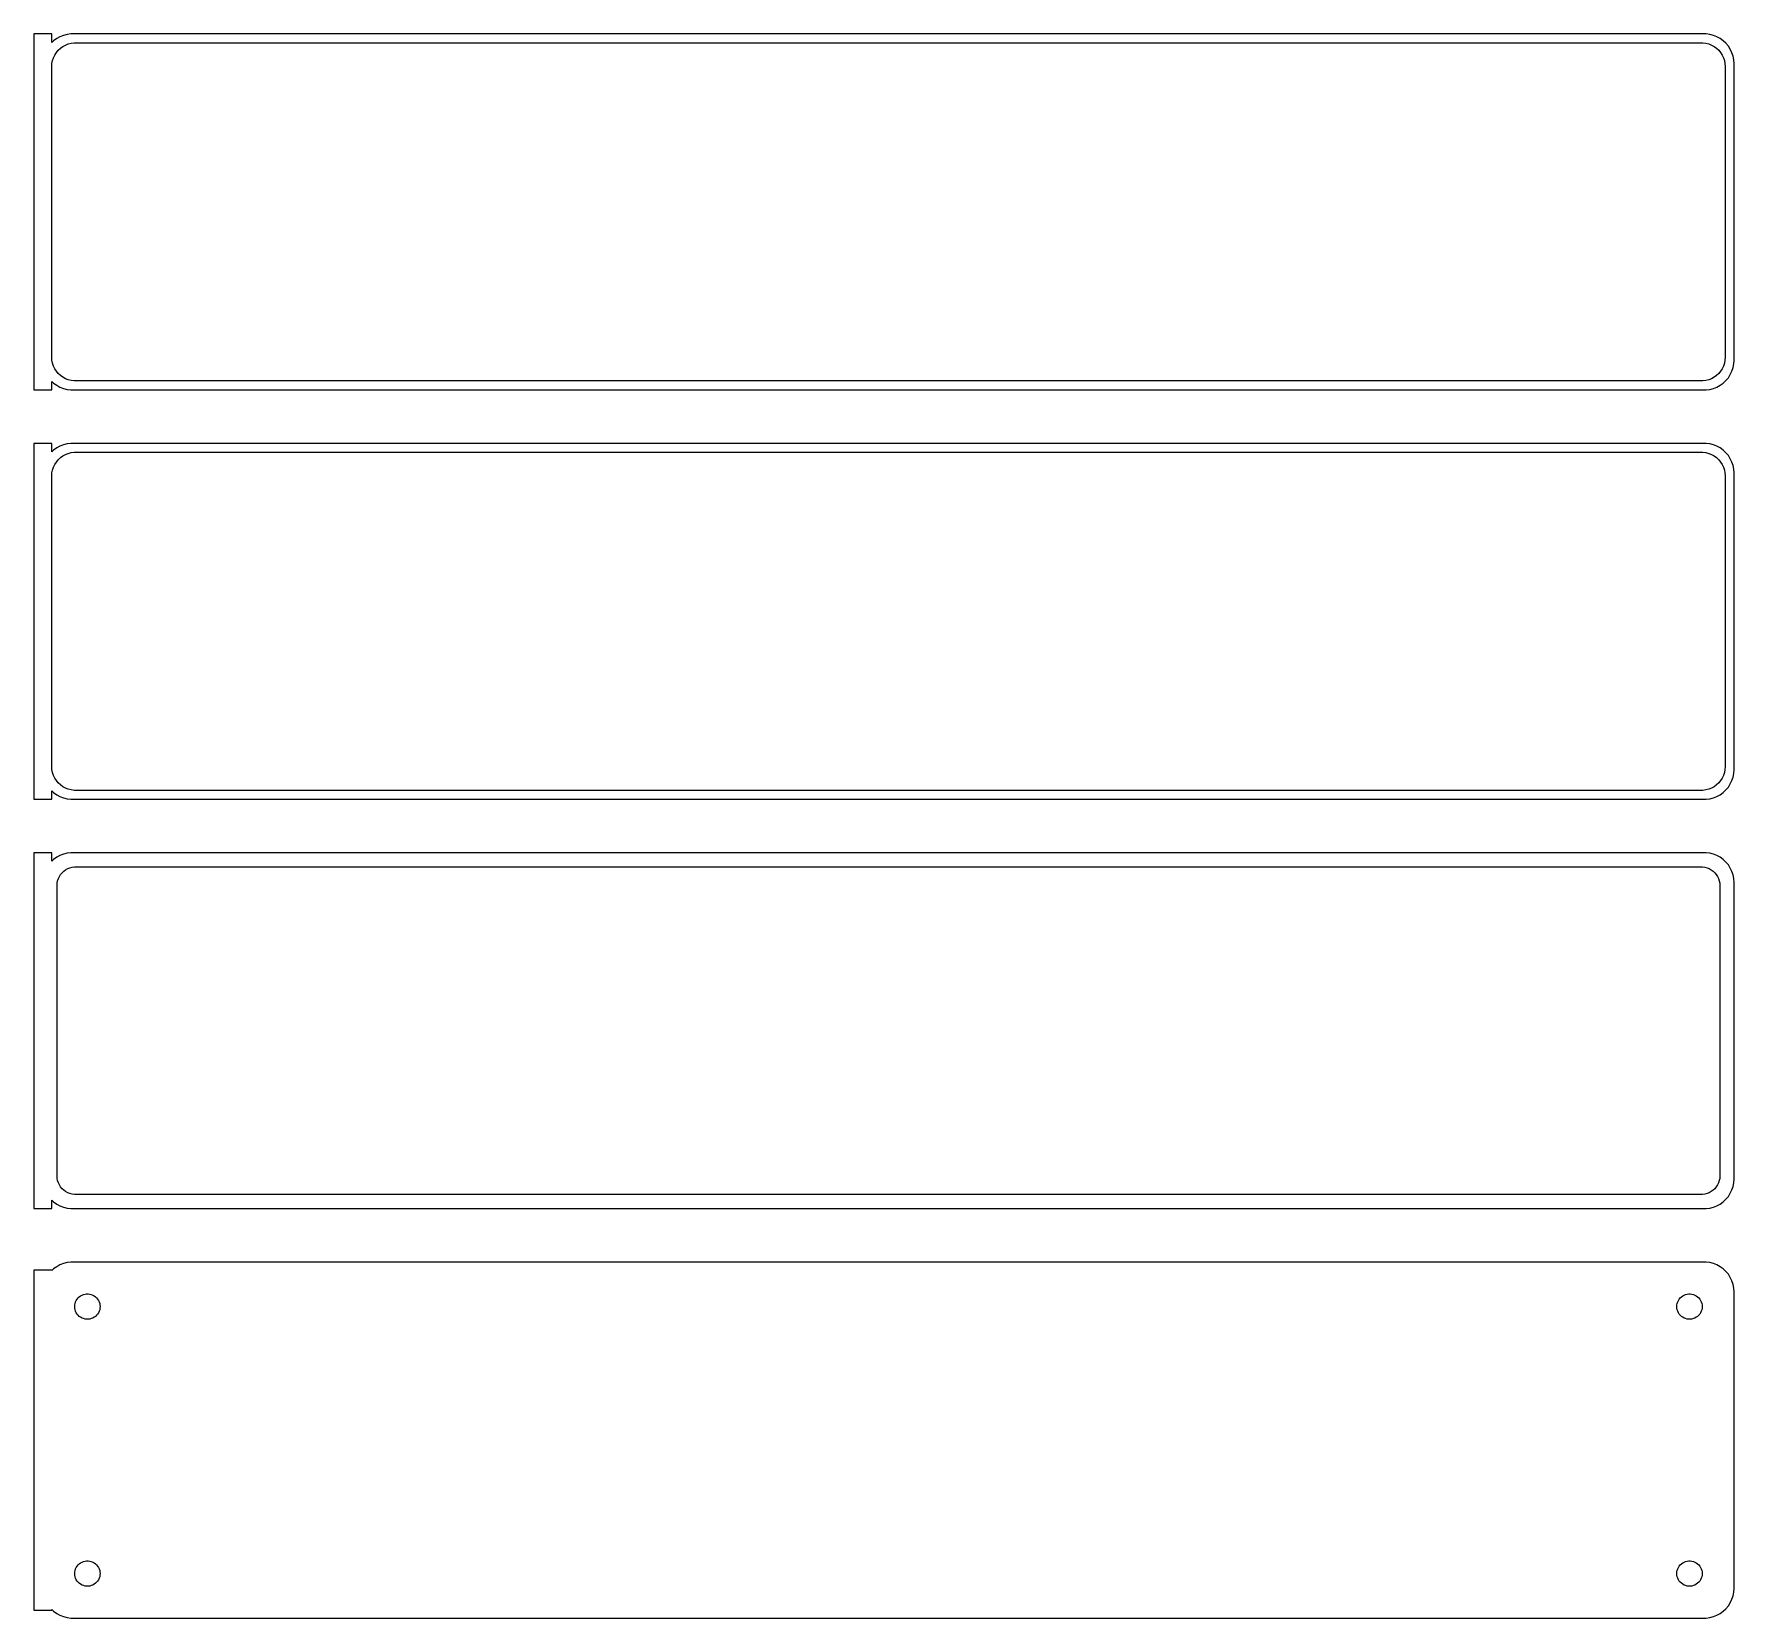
# Model space of a CAD drawing. Header units: metres. Extents: x -144 to 142, y 246 to 513.
import ezdxf

# ---------------------------------------------------------------- set-up
doc = ezdxf.new("R2010")
doc.units = ezdxf.units.M

msp = doc.modelspace()

# ---------------------------------------------------------------- linework, layer by layer
for p, q in [((-141, 512.99), (-144, 512.99)), ((-144, 512.99), (-144, 453.01)), ((-141, 511.559), (-141, 512.99)), ((-138.437, 512.911), (-139.045, 512.755)), ((-137.814, 512.99), (-138.437, 512.911)), ((137.814, 512.99), (-137.814, 512.99)), ((138.437, 512.911), (137.814, 512.99)), ((139.045, 512.755), (138.437, 512.911)), ((-140.687, 511.853), (-141, 511.559)), ((-140.179, 512.222), (-140.687, 511.853)), ((-140.236, 509.851), (-139.916, 510.238)), ((-139.629, 512.524), (-140.179, 512.222)), ((-139.916, 510.238), (-139.55, 510.582)), ((-139.045, 512.755), (-139.629, 512.524)), ((-139.55, 510.582), (-139.143, 510.877)), ((-139.143, 510.877), (-138.703, 511.119)), ((-138.703, 511.119), (-138.236, 511.304)), ((-138.236, 511.304), (-137.75, 511.429)), ((-137.75, 511.429), (-137.251, 511.492)), ((-137.251, 511.492), (137.251, 511.492)), ((137.251, 511.492), (137.75, 511.429)), ((137.75, 511.429), (138.236, 511.304)), ((138.236, 511.304), (138.703, 511.119)), ((138.703, 511.119), (139.143, 510.877)), ((139.629, 512.524), (139.045, 512.755)), ((139.143, 510.877), (139.55, 510.582)), ((139.55, 510.582), (139.916, 510.238)), ((140.179, 512.222), (139.629, 512.524)), ((139.916, 510.238), (140.236, 509.851)), ((140.687, 511.853), (140.179, 512.222)), ((141.145, 511.423), (140.687, 511.853)), ((141.545, 510.939), (141.145, 511.423)), ((141.882, 510.409), (141.545, 510.939)), ((142.149, 509.841), (141.882, 510.409)), ((-141, 507.5), (-140.968, 508.001)), ((-141, 458.5), (-141, 507.5)), ((-140.968, 508.001), (-140.874, 508.495)), ((-140.874, 508.495), (-140.719, 508.972)), ((-140.719, 508.972), (-140.505, 509.427)), ((-140.505, 509.427), (-140.236, 509.851)), ((140.236, 509.851), (140.505, 509.427)), ((140.505, 509.427), (140.719, 508.972)), ((140.719, 508.972), (140.874, 508.495)), ((140.874, 508.495), (140.968, 508.001)), ((140.968, 508.001), (141, 507.5)), ((141, 507.5), (141, 458.5)), ((142.343, 509.243), (142.149, 509.841)), ((142.461, 508.627), (142.343, 509.243)), ((142.5, 508), (142.461, 508.627)), ((142.5, 458), (142.5, 508)), ((-140.968, 457.999), (-141, 458.5)), ((141, 458.5), (140.968, 457.999)), ((-140.874, 457.505), (-140.968, 457.999)), ((-140.719, 457.028), (-140.874, 457.505)), ((-140.505, 456.573), (-140.719, 457.028)), ((-140.236, 456.149), (-140.505, 456.573)), ((-139.916, 455.762), (-140.236, 456.149)), ((-139.55, 455.418), (-139.916, 455.762)), ((139.916, 455.762), (139.55, 455.418)), ((140.236, 456.149), (139.916, 455.762)), ((140.505, 456.573), (140.236, 456.149)), ((140.719, 457.028), (140.505, 456.573)), ((140.874, 457.505), (140.719, 457.028)), ((140.968, 457.999), (140.874, 457.505)), ((141.545, 455.061), (141.882, 455.591)), ((141.882, 455.591), (142.149, 456.159)), ((142.149, 456.159), (142.343, 456.757)), ((142.343, 456.757), (142.461, 457.373)), ((142.461, 457.373), (142.5, 458)), ((-144, 453.01), (-141, 453.01)), ((-141, 454.441), (-140.687, 454.147)), ((-141, 453.01), (-141, 454.441)), ((-140.687, 454.147), (-140.179, 453.778)), ((-140.179, 453.778), (-139.629, 453.476)), ((-139.629, 453.476), (-139.045, 453.245)), ((-139.143, 455.123), (-139.55, 455.418)), ((-138.703, 454.881), (-139.143, 455.123)), ((-139.045, 453.245), (-138.437, 453.089)), ((-138.236, 454.696), (-138.703, 454.881)), ((-138.437, 453.089), (-137.814, 453.01)), ((-137.75, 454.571), (-138.236, 454.696)), ((-137.814, 453.01), (137.814, 453.01)), ((-137.251, 454.508), (-137.75, 454.571)), ((137.251, 454.508), (-137.251, 454.508)), ((137.75, 454.571), (137.251, 454.508)), ((138.236, 454.696), (137.75, 454.571)), ((137.814, 453.01), (138.437, 453.089)), ((138.703, 454.881), (138.236, 454.696)), ((138.437, 453.089), (139.045, 453.245)), ((139.143, 455.123), (138.703, 454.881)), ((139.045, 453.245), (139.629, 453.476)), ((139.55, 455.418), (139.143, 455.123)), ((139.629, 453.476), (140.179, 453.778)), ((140.179, 453.778), (140.687, 454.147)), ((140.687, 454.147), (141.145, 454.577)), ((141.145, 454.577), (141.545, 455.061)), ((-141, 443.99), (-144, 443.99)), ((-144, 443.99), (-144, 384.01)), ((-141, 442.559), (-141, 443.99)), ((-140.687, 442.853), (-141, 442.559)), ((-140.179, 443.222), (-140.687, 442.853)), ((-140.236, 440.851), (-139.916, 441.238)), ((-139.629, 443.524), (-140.179, 443.222)), ((-139.916, 441.238), (-139.55, 441.582)), ((-139.045, 443.755), (-139.629, 443.524)), ((-139.55, 441.582), (-139.143, 441.877)), ((-139.143, 441.877), (-138.703, 442.119)), ((-138.437, 443.911), (-139.045, 443.755)), ((-138.703, 442.119), (-138.236, 442.304)), ((-137.814, 443.99), (-138.437, 443.911)), ((-138.236, 442.304), (-137.75, 442.429)), ((137.814, 443.99), (-137.814, 443.99)), ((-137.75, 442.429), (-137.251, 442.492)), ((-137.251, 442.492), (137.251, 442.492)), ((137.251, 442.492), (137.75, 442.429)), ((137.75, 442.429), (138.236, 442.304)), ((138.437, 443.911), (137.814, 443.99)), ((138.236, 442.304), (138.703, 442.119)), ((139.045, 443.755), (138.437, 443.911)), ((138.703, 442.119), (139.143, 441.877)), ((139.629, 443.524), (139.045, 443.755)), ((139.143, 441.877), (139.55, 441.582)), ((139.55, 441.582), (139.916, 441.238)), ((140.179, 443.222), (139.629, 443.524)), ((139.916, 441.238), (140.236, 440.851)), ((140.687, 442.853), (140.179, 443.222)), ((141.145, 442.423), (140.687, 442.853)), ((141.545, 441.939), (141.145, 442.423)), ((141.882, 441.409), (141.545, 441.939)), ((142.149, 440.841), (141.882, 441.409)), ((-141, 438.5), (-140.968, 439.001)), ((-141, 389.5), (-141, 438.5)), ((-140.968, 439.001), (-140.874, 439.495)), ((-140.874, 439.495), (-140.719, 439.972)), ((-140.719, 439.972), (-140.505, 440.427)), ((-140.505, 440.427), (-140.236, 440.851)), ((140.236, 440.851), (140.505, 440.427)), ((140.505, 440.427), (140.719, 439.972)), ((140.719, 439.972), (140.874, 439.495)), ((140.874, 439.495), (140.968, 439.001)), ((140.968, 439.001), (141, 438.5)), ((141, 438.5), (141, 389.5)), ((142.343, 440.243), (142.149, 440.841)), ((142.461, 439.627), (142.343, 440.243)), ((142.5, 439), (142.461, 439.627)), ((142.5, 389), (142.5, 439)), ((-140.968, 388.999), (-141, 389.5)), ((-140.874, 388.505), (-140.968, 388.999)), ((-140.719, 388.028), (-140.874, 388.505)), ((-140.505, 387.573), (-140.719, 388.028)), ((-140.236, 387.149), (-140.505, 387.573)), ((-139.916, 386.762), (-140.236, 387.149)), ((140.236, 387.149), (139.916, 386.762)), ((140.505, 387.573), (140.236, 387.149)), ((140.719, 388.028), (140.505, 387.573)), ((140.874, 388.505), (140.719, 388.028)), ((140.968, 388.999), (140.874, 388.505)), ((141, 389.5), (140.968, 388.999)), ((141.882, 386.591), (142.149, 387.159)), ((142.149, 387.159), (142.343, 387.757)), ((142.343, 387.757), (142.461, 388.373)), ((142.461, 388.373), (142.5, 389)), ((-144, 384.01), (-141, 384.01)), ((-141, 385.441), (-140.687, 385.147)), ((-141, 384.01), (-141, 385.441)), ((-140.687, 385.147), (-140.179, 384.778)), ((-140.179, 384.778), (-139.629, 384.476)), ((-139.55, 386.418), (-139.916, 386.762)), ((-139.629, 384.476), (-139.045, 384.245)), ((-139.143, 386.123), (-139.55, 386.418)), ((-138.703, 385.881), (-139.143, 386.123)), ((-139.045, 384.245), (-138.437, 384.089)), ((-138.236, 385.696), (-138.703, 385.881)), ((-138.437, 384.089), (-137.814, 384.01)), ((-137.75, 385.571), (-138.236, 385.696)), ((-137.814, 384.01), (137.814, 384.01)), ((-137.251, 385.508), (-137.75, 385.571)), ((137.251, 385.508), (-137.251, 385.508)), ((137.75, 385.571), (137.251, 385.508)), ((138.236, 385.696), (137.75, 385.571)), ((137.814, 384.01), (138.437, 384.089)), ((138.703, 385.881), (138.236, 385.696)), ((138.437, 384.089), (139.045, 384.245)), ((139.143, 386.123), (138.703, 385.881)), ((139.045, 384.245), (139.629, 384.476)), ((139.55, 386.418), (139.143, 386.123)), ((139.916, 386.762), (139.55, 386.418)), ((139.629, 384.476), (140.179, 384.778)), ((140.179, 384.778), (140.687, 385.147)), ((140.687, 385.147), (141.145, 385.577)), ((141.145, 385.577), (141.545, 386.061)), ((141.545, 386.061), (141.882, 386.591)), ((-141, 374.979), (-144, 374.979)), ((-144, 374.979), (-144, 315.021)), ((-141, 373.559), (-141, 374.979)), ((-140.687, 373.853), (-141, 373.559)), ((-140.179, 374.222), (-140.687, 373.853)), ((-139.629, 374.524), (-140.179, 374.222)), ((-139.045, 374.755), (-139.629, 374.524)), ((-138.437, 374.911), (-139.045, 374.755)), ((-137.814, 374.99), (-138.437, 374.911)), ((-138.325, 372.317), (-137.962, 372.461)), ((-137.962, 372.461), (-137.583, 372.558)), ((137.814, 374.99), (-137.814, 374.99)), ((-137.583, 372.558), (-137.195, 372.607)), ((-137.195, 372.607), (137.195, 372.607)), ((137.195, 372.607), (137.583, 372.558)), ((137.583, 372.558), (137.962, 372.461)), ((138.437, 374.911), (137.814, 374.99)), ((137.962, 372.461), (138.325, 372.317)), ((139.045, 374.755), (138.437, 374.911)), ((139.629, 374.524), (139.045, 374.755)), ((140.179, 374.222), (139.629, 374.524)), ((140.687, 373.853), (140.179, 374.222)), ((141.145, 373.423), (140.687, 373.853)), ((141.545, 372.939), (141.145, 373.423)), ((141.882, 372.409), (141.545, 372.939)), ((-140.113, 369.5), (-140.088, 369.89)), ((-140.088, 369.89), (-140.015, 370.274)), ((-140.015, 370.274), (-139.894, 370.646)), ((-139.894, 370.646), (-139.728, 371)), ((-139.728, 371), (-139.518, 371.33)), ((-139.518, 371.33), (-139.269, 371.631)), ((-139.269, 371.631), (-138.984, 371.899)), ((-138.984, 371.899), (-138.668, 372.128)), ((-138.668, 372.128), (-138.325, 372.317)), ((138.325, 372.317), (138.668, 372.128)), ((138.668, 372.128), (138.984, 371.899)), ((138.984, 371.899), (139.269, 371.631)), ((139.269, 371.631), (139.518, 371.33)), ((139.518, 371.33), (139.728, 371)), ((139.728, 371), (139.894, 370.646)), ((139.894, 370.646), (140.015, 370.274)), ((140.015, 370.274), (140.088, 369.89)), ((140.088, 369.89), (140.113, 369.5)), ((142.149, 371.841), (141.882, 372.409)), ((142.343, 371.243), (142.149, 371.841)), ((142.461, 370.627), (142.343, 371.243)), ((142.5, 370), (142.461, 370.627)), ((142.5, 320), (142.5, 370)), ((-140.113, 320.5), (-140.113, 369.5)), ((140.113, 369.5), (140.113, 320.5)), ((-140.088, 320.11), (-140.113, 320.5)), ((-140.015, 319.726), (-140.088, 320.11)), ((-139.894, 319.354), (-140.015, 319.726)), ((-139.728, 319), (-139.894, 319.354)), ((-139.518, 318.67), (-139.728, 319)), ((-139.269, 318.369), (-139.518, 318.67)), ((-138.984, 318.101), (-139.269, 318.369)), ((-138.668, 317.872), (-138.984, 318.101)), ((138.984, 318.101), (138.668, 317.872)), ((139.269, 318.369), (138.984, 318.101)), ((139.518, 318.67), (139.269, 318.369)), ((139.728, 319), (139.518, 318.67)), ((139.894, 319.354), (139.728, 319)), ((140.015, 319.726), (139.894, 319.354)), ((140.088, 320.11), (140.015, 319.726)), ((140.113, 320.5), (140.088, 320.11)), ((141.882, 317.591), (142.149, 318.159)), ((142.149, 318.159), (142.343, 318.757)), ((142.343, 318.757), (142.461, 319.373)), ((142.461, 319.373), (142.5, 320)), ((-141, 315.021), (-141, 316.441)), ((-141, 316.441), (-140.687, 316.147)), ((-140.687, 316.147), (-140.179, 315.778)), ((-140.179, 315.778), (-139.629, 315.476)), ((-139.629, 315.476), (-139.045, 315.245)), ((-139.045, 315.245), (-138.437, 315.089)), ((-138.325, 317.683), (-138.668, 317.872)), ((-137.962, 317.539), (-138.325, 317.683)), ((-137.583, 317.442), (-137.962, 317.539)), ((-137.195, 317.393), (-137.583, 317.442)), ((137.195, 317.393), (-137.195, 317.393)), ((137.583, 317.442), (137.195, 317.393)), ((137.962, 317.539), (137.583, 317.442)), ((138.325, 317.683), (137.962, 317.539)), ((138.668, 317.872), (138.325, 317.683)), ((138.437, 315.089), (139.045, 315.245)), ((139.045, 315.245), (139.629, 315.476)), ((139.629, 315.476), (140.179, 315.778)), ((140.179, 315.778), (140.687, 316.147)), ((140.687, 316.147), (141.145, 316.577)), ((141.145, 316.577), (141.545, 317.061)), ((141.545, 317.061), (141.882, 317.591)), ((-144, 315.021), (-141, 315.021)), ((-138.437, 315.089), (-137.814, 315.01)), ((-137.814, 315.01), (137.814, 315.01)), ((137.814, 315.01), (138.437, 315.089)), ((-141, 304.653), (-144, 304.653)), ((-144, 304.653), (-144, 247.347)), ((-140.687, 304.853), (-141, 304.559)), ((-141, 304.559), (-141, 304.653)), ((-140.179, 305.222), (-140.687, 304.853)), ((-139.629, 305.524), (-140.179, 305.222)), ((-139.045, 305.755), (-139.629, 305.524)), ((-138.437, 305.911), (-139.045, 305.755)), ((-137.814, 305.99), (-138.437, 305.911)), ((137.814, 305.99), (-137.814, 305.99)), ((138.437, 305.911), (137.814, 305.99)), ((139.045, 305.755), (138.437, 305.911)), ((139.629, 305.524), (139.045, 305.755)), ((140.179, 305.222), (139.629, 305.524)), ((140.687, 304.853), (140.179, 305.222)), ((141.145, 304.423), (140.687, 304.853)), ((141.545, 303.939), (141.145, 304.423)), ((141.882, 303.409), (141.545, 303.939)), ((142.149, 302.841), (141.882, 303.409)), ((142.343, 302.243), (142.149, 302.841)), ((142.461, 301.627), (142.343, 302.243)), ((142.5, 301), (142.461, 301.627)), ((142.5, 251), (142.5, 301)), ((-137.135, 298.5), (-137.118, 298.768)), ((-137.118, 298.232), (-137.135, 298.5)), ((-137.118, 298.768), (-137.068, 299.031)), ((-137.068, 297.969), (-137.118, 298.232)), ((-137.068, 299.031), (-136.985, 299.286)), ((-136.985, 297.714), (-137.068, 297.969)), ((-136.985, 299.286), (-136.871, 299.529)), ((-136.871, 299.529), (-136.727, 299.755)), ((-136.727, 299.755), (-136.557, 299.962)), ((-136.557, 299.962), (-136.361, 300.145)), ((-136.361, 300.145), (-136.144, 300.303)), ((-136.144, 300.303), (-135.909, 300.432)), ((-135.909, 300.432), (-135.66, 300.531)), ((-135.66, 300.531), (-135.4, 300.597)), ((-135.4, 300.597), (-135.134, 300.631)), ((-135.134, 300.631), (-134.866, 300.631)), ((-134.866, 300.631), (-134.6, 300.597)), ((-134.6, 300.597), (-134.34, 300.531)), ((-134.34, 300.531), (-134.091, 300.432)), ((-134.091, 300.432), (-133.856, 300.303)), ((-133.856, 300.303), (-133.639, 300.145)), ((-133.639, 300.145), (-133.443, 299.962)), ((-133.443, 299.962), (-133.273, 299.755)), ((-133.273, 299.755), (-133.129, 299.529)), ((-133.129, 299.529), (-133.015, 299.286)), ((-133.015, 299.286), (-132.932, 299.031)), ((-132.932, 297.969), (-133.015, 297.714)), ((-132.932, 299.031), (-132.882, 298.768)), ((-132.882, 298.232), (-132.932, 297.969)), ((-132.882, 298.768), (-132.865, 298.5)), ((-132.865, 298.5), (-132.882, 298.232)), ((132.865, 298.5), (132.882, 298.768)), ((132.882, 298.232), (132.865, 298.5)), ((132.882, 298.768), (132.932, 299.031)), ((132.932, 297.969), (132.882, 298.232)), ((132.932, 299.031), (133.015, 299.286)), ((133.015, 297.714), (132.932, 297.969)), ((133.015, 299.286), (133.129, 299.529)), ((133.129, 299.529), (133.273, 299.755)), ((133.273, 299.755), (133.443, 299.962)), ((133.443, 299.962), (133.639, 300.145)), ((133.639, 300.145), (133.856, 300.303)), ((133.856, 300.303), (134.091, 300.432)), ((134.091, 300.432), (134.34, 300.531)), ((134.34, 300.531), (134.6, 300.597)), ((134.6, 300.597), (134.866, 300.631)), ((134.866, 300.631), (135.134, 300.631)), ((135.134, 300.631), (135.4, 300.597)), ((135.4, 300.597), (135.66, 300.531)), ((135.66, 300.531), (135.909, 300.432)), ((135.909, 300.432), (136.144, 300.303)), ((136.144, 300.303), (136.361, 300.145)), ((136.361, 300.145), (136.557, 299.962)), ((136.557, 299.962), (136.727, 299.755)), ((136.727, 299.755), (136.871, 299.529)), ((136.871, 299.529), (136.985, 299.286)), ((136.985, 299.286), (137.068, 299.031)), ((137.068, 297.969), (136.985, 297.714)), ((137.068, 299.031), (137.118, 298.768)), ((137.118, 298.232), (137.068, 297.969)), ((137.118, 298.768), (137.135, 298.5)), ((137.135, 298.5), (137.118, 298.232)), ((-136.871, 297.471), (-136.985, 297.714)), ((-136.727, 297.245), (-136.871, 297.471)), ((-136.557, 297.038), (-136.727, 297.245)), ((-136.361, 296.855), (-136.557, 297.038)), ((-136.144, 296.697), (-136.361, 296.855)), ((-135.909, 296.568), (-136.144, 296.697)), ((-135.66, 296.469), (-135.909, 296.568)), ((-135.4, 296.403), (-135.66, 296.469)), ((-135.134, 296.369), (-135.4, 296.403)), ((-134.866, 296.369), (-135.134, 296.369)), ((-134.6, 296.403), (-134.866, 296.369)), ((-134.34, 296.469), (-134.6, 296.403)), ((-134.091, 296.568), (-134.34, 296.469)), ((-133.856, 296.697), (-134.091, 296.568)), ((-133.639, 296.855), (-133.856, 296.697)), ((-133.443, 297.038), (-133.639, 296.855)), ((-133.273, 297.245), (-133.443, 297.038)), ((-133.129, 297.471), (-133.273, 297.245)), ((-133.015, 297.714), (-133.129, 297.471)), ((133.129, 297.471), (133.015, 297.714)), ((133.273, 297.245), (133.129, 297.471)), ((133.443, 297.038), (133.273, 297.245)), ((133.639, 296.855), (133.443, 297.038)), ((133.856, 296.697), (133.639, 296.855)), ((134.091, 296.568), (133.856, 296.697)), ((134.34, 296.469), (134.091, 296.568)), ((134.6, 296.403), (134.34, 296.469)), ((134.866, 296.369), (134.6, 296.403)), ((135.134, 296.369), (134.866, 296.369)), ((135.4, 296.403), (135.134, 296.369)), ((135.66, 296.469), (135.4, 296.403)), ((135.909, 296.568), (135.66, 296.469)), ((136.144, 296.697), (135.909, 296.568)), ((136.361, 296.855), (136.144, 296.697)), ((136.557, 297.038), (136.361, 296.855)), ((136.727, 297.245), (136.557, 297.038)), ((136.871, 297.471), (136.727, 297.245)), ((136.985, 297.714), (136.871, 297.471)), ((-136.557, 254.962), (-136.361, 255.145)), ((-136.361, 255.145), (-136.144, 255.303)), ((-136.144, 255.303), (-135.909, 255.432)), ((-135.909, 255.432), (-135.66, 255.531)), ((-135.66, 255.531), (-135.4, 255.597)), ((-135.4, 255.597), (-135.134, 255.631)), ((-135.134, 255.631), (-134.866, 255.631)), ((-134.866, 255.631), (-134.6, 255.597)), ((-134.6, 255.597), (-134.34, 255.531)), ((-134.34, 255.531), (-134.091, 255.432)), ((-134.091, 255.432), (-133.856, 255.303)), ((-133.856, 255.303), (-133.639, 255.145)), ((-133.639, 255.145), (-133.443, 254.962)), ((133.443, 254.962), (133.639, 255.145)), ((133.639, 255.145), (133.856, 255.303)), ((133.856, 255.303), (134.091, 255.432)), ((134.091, 255.432), (134.34, 255.531)), ((134.34, 255.531), (134.6, 255.597)), ((134.6, 255.597), (134.866, 255.631)), ((134.866, 255.631), (135.134, 255.631)), ((135.134, 255.631), (135.4, 255.597)), ((135.4, 255.597), (135.66, 255.531)), ((135.66, 255.531), (135.909, 255.432)), ((135.909, 255.432), (136.144, 255.303)), ((136.144, 255.303), (136.361, 255.145)), ((136.361, 255.145), (136.557, 254.962)), ((-137.135, 253.5), (-137.118, 253.768)), ((-137.118, 253.232), (-137.135, 253.5)), ((-137.118, 253.768), (-137.068, 254.031)), ((-137.068, 252.969), (-137.118, 253.232)), ((-137.068, 254.031), (-136.985, 254.286)), ((-136.985, 252.714), (-137.068, 252.969)), ((-136.985, 254.286), (-136.871, 254.529)), ((-136.871, 252.471), (-136.985, 252.714)), ((-136.871, 254.529), (-136.727, 254.755)), ((-136.727, 252.245), (-136.871, 252.471)), ((-136.727, 254.755), (-136.557, 254.962)), ((-136.557, 252.038), (-136.727, 252.245)), ((-133.443, 254.962), (-133.273, 254.755)), ((-133.273, 252.245), (-133.443, 252.038)), ((-133.273, 254.755), (-133.129, 254.529)), ((-133.129, 252.471), (-133.273, 252.245)), ((-133.129, 254.529), (-133.015, 254.286)), ((-133.015, 252.714), (-133.129, 252.471)), ((-133.015, 254.286), (-132.932, 254.031)), ((-132.932, 252.969), (-133.015, 252.714)), ((-132.932, 254.031), (-132.882, 253.768)), ((-132.882, 253.232), (-132.932, 252.969)), ((-132.882, 253.768), (-132.865, 253.5)), ((-132.865, 253.5), (-132.882, 253.232)), ((132.865, 253.5), (132.882, 253.768)), ((132.882, 253.232), (132.865, 253.5)), ((132.882, 253.768), (132.932, 254.031)), ((132.932, 252.969), (132.882, 253.232)), ((132.932, 254.031), (133.015, 254.286)), ((133.015, 252.714), (132.932, 252.969)), ((133.015, 254.286), (133.129, 254.529)), ((133.129, 252.471), (133.015, 252.714)), ((133.129, 254.529), (133.273, 254.755)), ((133.273, 252.245), (133.129, 252.471)), ((133.273, 254.755), (133.443, 254.962)), ((133.443, 252.038), (133.273, 252.245)), ((136.557, 254.962), (136.727, 254.755)), ((136.727, 252.245), (136.557, 252.038)), ((136.727, 254.755), (136.871, 254.529)), ((136.871, 252.471), (136.727, 252.245)), ((136.871, 254.529), (136.985, 254.286)), ((136.985, 252.714), (136.871, 252.471)), ((136.985, 254.286), (137.068, 254.031)), ((137.068, 252.969), (136.985, 252.714)), ((137.068, 254.031), (137.118, 253.768)), ((137.118, 253.232), (137.068, 252.969)), ((137.118, 253.768), (137.135, 253.5)), ((137.135, 253.5), (137.118, 253.232)), ((-136.361, 251.855), (-136.557, 252.038)), ((-136.144, 251.697), (-136.361, 251.855)), ((-135.909, 251.568), (-136.144, 251.697)), ((-135.66, 251.469), (-135.909, 251.568)), ((-135.4, 251.403), (-135.66, 251.469)), ((-135.134, 251.369), (-135.4, 251.403)), ((-134.866, 251.369), (-135.134, 251.369)), ((-134.6, 251.403), (-134.866, 251.369)), ((-134.34, 251.469), (-134.6, 251.403)), ((-134.091, 251.568), (-134.34, 251.469)), ((-133.856, 251.697), (-134.091, 251.568)), ((-133.639, 251.855), (-133.856, 251.697)), ((-133.443, 252.038), (-133.639, 251.855)), ((133.639, 251.855), (133.443, 252.038)), ((133.856, 251.697), (133.639, 251.855)), ((134.091, 251.568), (133.856, 251.697)), ((134.34, 251.469), (134.091, 251.568)), ((134.6, 251.403), (134.34, 251.469)), ((134.866, 251.369), (134.6, 251.403)), ((135.134, 251.369), (134.866, 251.369)), ((135.4, 251.403), (135.134, 251.369)), ((135.66, 251.469), (135.4, 251.403)), ((135.909, 251.568), (135.66, 251.469)), ((136.144, 251.697), (135.909, 251.568)), ((136.361, 251.855), (136.144, 251.697)), ((136.557, 252.038), (136.361, 251.855)), ((142.149, 249.159), (142.343, 249.757)), ((142.343, 249.757), (142.461, 250.373)), ((142.461, 250.373), (142.5, 251)), ((-144, 247.347), (-141, 247.347)), ((-141, 247.347), (-141, 247.441)), ((-141, 247.441), (-140.687, 247.147)), ((-140.687, 247.147), (-140.179, 246.778)), ((-140.179, 246.778), (-139.629, 246.476)), ((-139.629, 246.476), (-139.045, 246.245)), ((139.045, 246.245), (139.629, 246.476)), ((139.629, 246.476), (140.179, 246.778)), ((140.179, 246.778), (140.687, 247.147)), ((140.687, 247.147), (141.145, 247.577)), ((141.145, 247.577), (141.545, 248.061)), ((141.545, 248.061), (141.882, 248.591)), ((141.882, 248.591), (142.149, 249.159)), ((-139.045, 246.245), (-138.437, 246.089)), ((-138.437, 246.089), (-137.814, 246.01)), ((-137.814, 246.01), (137.814, 246.01)), ((137.814, 246.01), (138.437, 246.089)), ((138.437, 246.089), (139.045, 246.245))]:
    msp.add_line(p, q)

doc.saveas('drawing.dxf')
